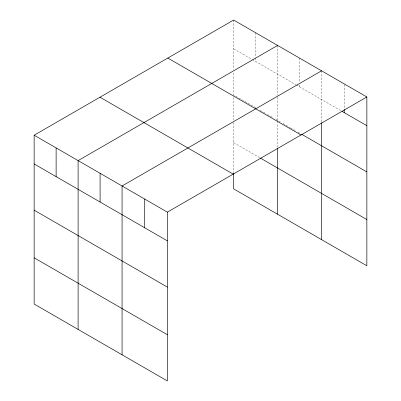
<?xml version="1.0" encoding="UTF-8"?>
<svg xmlns="http://www.w3.org/2000/svg" width="401" height="401" viewBox="0 0 401 401"><rect width="100%" height="100%" fill="white"/><g stroke="black" fill="none" stroke-linecap="round" stroke-linejoin="round"><path stroke-width="0.3" stroke-dasharray="2 1.5" d="M233.638 48.772L251.863 59.298M252.399 59.604L295.828 84.676M296.364 84.987L340.97 110.741M255.617 107.694L233.638 95.002L233.638 71.889M260.439 110.481L265.267 113.262M267.412 114.501L273.307 117.909M275.988 119.453L280.279 121.929M282.961 123.478L289.928 127.503M290.464 127.814L295.828 130.906M297.968 132.145L300.65 133.693M233.638 142.631L259.903 157.799M344.208 84.511L344.208 109.488M321.562 70.812L321.562 122.024M299.577 58.12L299.577 82.471M299.577 84.972L299.577 86.842M277.597 45.433L277.597 95.393M277.597 97.268L277.597 120.385M277.597 120.992L277.597 147.252M255.617 32.742L255.617 57.092M255.617 57.714L255.617 61.463M233.638 20.05L233.638 69.388M233.638 97.443L233.638 120.039M233.638 122.48L233.638 172.62"/><path stroke-width="0.6" d="M34.145 135.222L167.362 212.139L167.362 380.95L34.145 304.038L34.145 135.222L233.638 20.05L366.855 96.962L366.855 265.778L233.638 188.861L233.638 173.242M277.597 45.433L78.11 160.606L78.11 329.416M321.562 70.812L122.069 185.989L122.069 354.8M167.362 212.139L366.855 96.962M342.048 111.363L366.855 125.683M301.722 134.31L366.855 171.914M167.803 58.06L301.021 134.972M260.439 158.109L366.855 219.547M99.979 97.217L233.197 174.129M34.145 163.944L167.362 240.861M34.145 210.174L167.362 287.091M34.145 257.808L167.362 334.72M344.208 109.488L344.208 112.611M321.562 122.651L321.562 239.628M277.597 148.475L277.597 214.244M144.716 199.061L144.716 227.783M100.09 173.297L100.09 202.019M56.125 147.914L56.125 176.635"/></g></svg>
